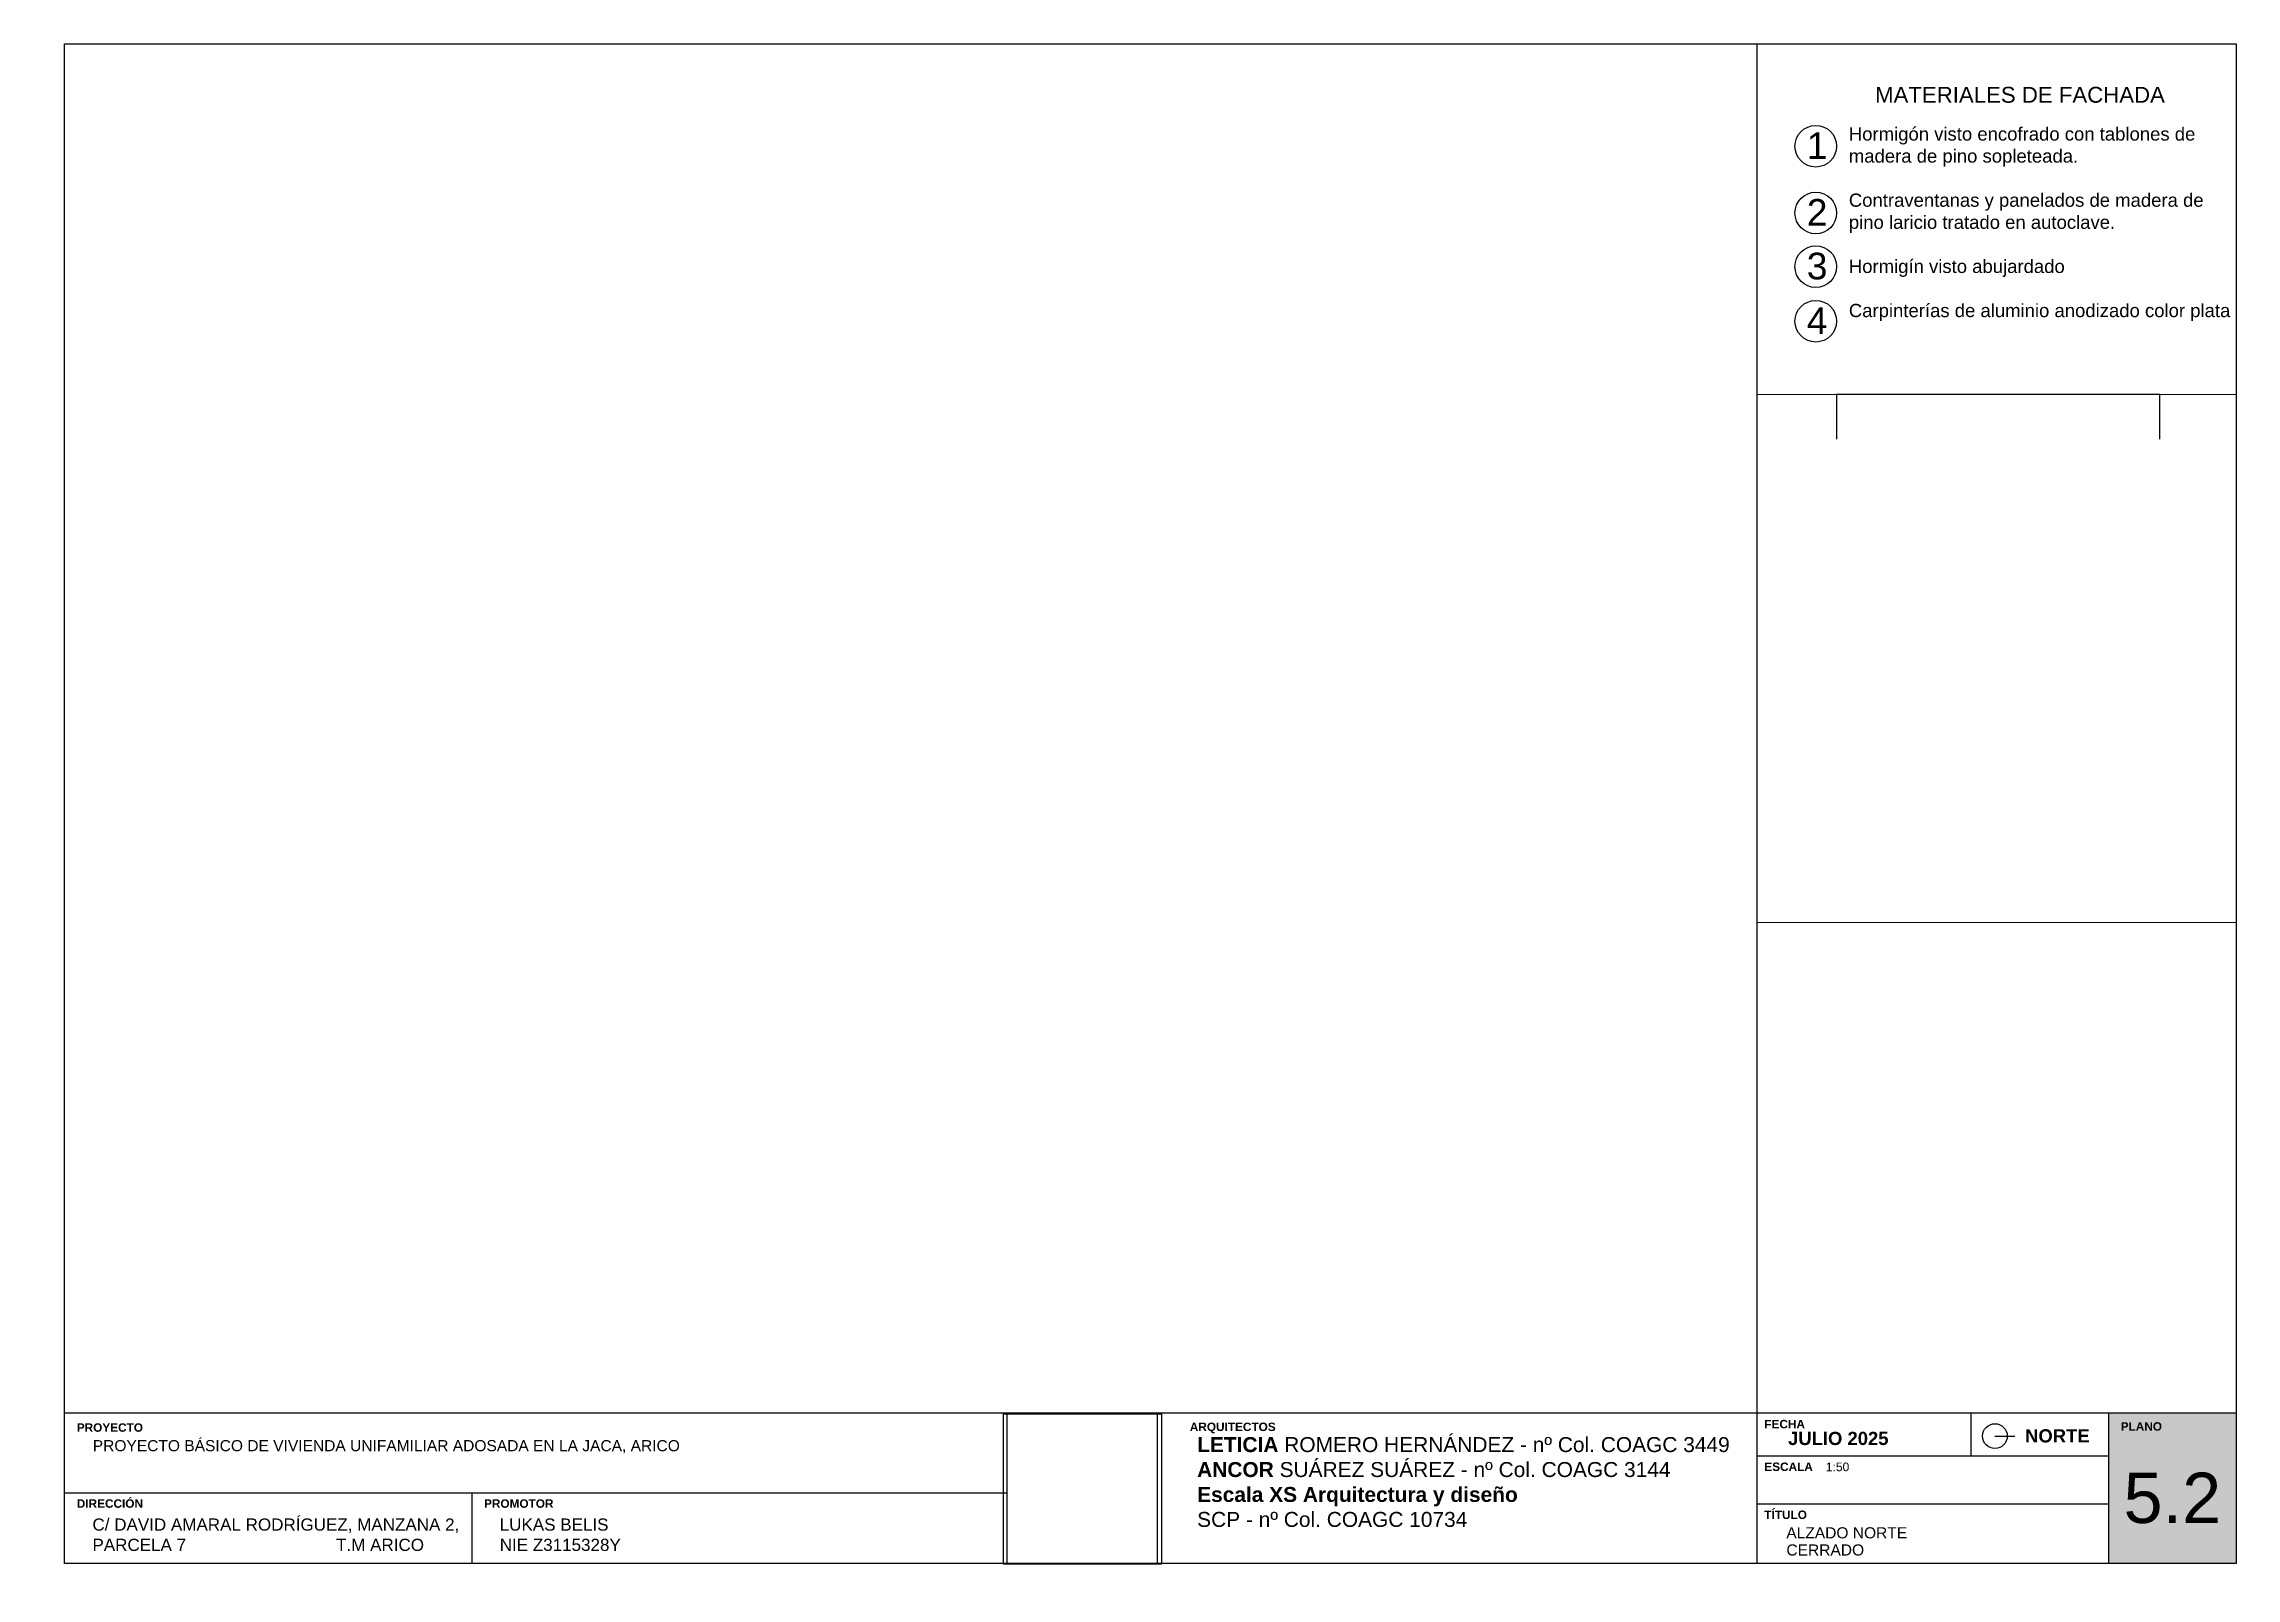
# Paper-space layout 'ALZ NORTE' of a CAD drawing. Header units: metres, sheet in millimetres. Extents: x 0 to 414, y 1 to 291.
import ezdxf
from ezdxf.enums import TextEntityAlignment as Align

# ---------------------------------------------------------------- set-up
doc = ezdxf.new("R2010")
doc.units = ezdxf.units.M
doc.header["$XCLIPFRAME"] = 2
doc.linetypes.add('CONTINUA', pattern=[0])
for name, color, linetype in [('01Proyectado', 5, 'Continuous'), ('01Texto 1', 220, 'Continuous'), ('01Visto', 4, 'Continuous'), ('04Presentacion', 7, 'Continuous'), ('04Ventana Presentación', 250, 'Continuous')]:
    doc.layers.add(name, color=color, linetype=linetype)
for name, color, linetype, true_color in [('04Ventanas presentación', 7, 'Continuous', 0xffffff), ('PDF2_Rellenos sólidos', 7, 'Continuous', 0xffffff), ('PDF_Rellenos sólidos', 7, 'Continuous', 0xffffff)]:
    doc.layers.add(name, color=color, linetype=linetype, true_color=true_color)
doc.styles.add('ARIAL', font='arial.ttf')
doc.styles.add('BankGothic', font='bgothl.ttf')
doc.styles.get("Standard").update_dxf_attribs({"font": 'arial.ttf'})
picture_1 = doc.add_image_def('image1.png', size_in_pixel=(401, 382))

# ---------------------------------------------------------------- blocks, each defined once
blk = doc.blocks.new('_caratula hostel')
at = {"layer": '04Presentacion', "ltscale": 0.1}
h = blk.add_hatch(color=252, dxfattribs=at)
h.dxf.hatch_style = 1
h.paths.add_polyline_path([(414.1749168296822, 32.601640524066), (390.0840465432291, 32.601640524066), (390.0840465432293, 4.212580727186718), (414.1749168296822, 4.212580727186718)])
for p, q in [((182.1665553406386, 4.212580727679719), (182.1665553406386, 32.60164052435364)), ((210.5556151117204, 4.212580727392008), (210.5556151117204, 32.60164052406594)), ((323.7607147602142, 4.212580727186718), (323.7607147602142, 32.60164052406597)), ((414.1749168296822, 27.15349867860901), (414.1749168296824, 27.15349867860906)), ((323.7607147602142, 15.46721632333608), (390.0840465432293, 15.46721632333608))]:
    blk.add_line(p, q, dxfattribs=at)
at = {"layer": '04Presentacion', "linetype": 'Continuous'}
blk.add_lwpolyline([(4.202156111771159, 4.212580727186718), (4.202156111771159, 291.1723210841374), (414.1749168296822, 291.1723210841374), (414.1749168296822, 4.212580727186718)], close=True, dxfattribs=at)
at = {"layer": '04Presentacion', "ltscale": 0.1}
for points in [[(414.1749168296822, 32.601640524066), (4.202156092971791, 32.60164052406587)], [(364.0722309973929, 32.60164052406599), (364.0722309973929, 24.53986588300006)], [(390.0840465432293, 32.601640524066), (390.0840465432293, 4.212580727186718)], [(323.7607147602142, 24.53986588300006), (390.0840465432291, 24.53986588300006)], [(4.202156111771159, 17.58935318729391), (182.1665553406386, 17.58935318729391)], [(81.09053294565432, 17.58935318729391), (81.09053294565432, 4.212580727186718)]]:
    blk.add_lwpolyline(points, dxfattribs=at)
at = {"layer": '04Presentacion', "attachment_point": 1, "style": 'BankGothic'}
for s, insert, char_height, width in [('{\\fArial|b1|i0|c0|p34;\\C8;PROYECTO}', (6.498056713914427, 30.69526151757721), 1.594487527470779, 92.2528338314138), ('{\\fArial|b1|i0|c0|p34;\\C8;ARQUITECTOS}', (216.6322591028146, 30.8279542040379), 1.594487527470779, 92.2528338314138), ('{\\fArial|b1|i0|c0|p34;\\C8;FECHA}', (325.0977942040066, 31.34927578360067), 1.594487527470779, 92.2528338314138), ('{\\fArial|b1|i0|c0|p34;JULIO 2025}', (329.5790971778827, 29.08832323191613), 2.491386761673093, 155.1989321101103), ('{\\fArial|b1|i0|c0|p34;NORTE}', (374.325707584106, 29.57366095026289), 2.491386761673093, 155.1989321101103), ('{\\fArial|b1|i0|c0|p34;\\C8;PLANO}', (392.3799471453726, 30.90591970770044), 1.594487527470779, 92.2528338314138), ('{\\fArial|b0|i0|c0|p34;PROYECTO BÁSICO DE VIVIENDA UNIFAMILIAR ADOSADA EN LA JACA, ARICO}', (9.516266306721352, 27.52649924525766), 2.1, 171.1158461030153), ('{\\fArial|b1|i0|c0|p34;LETICIA\\fArial|b0|i0|c0|p34; ROMERO HERNÁNDEZ - nº Col. COAGC 3449\\fArial|b1|i0|c0|p34;\\PANCOR\\fArial|b0|i0|c0|p34; SUÁREZ SUÁREZ - nº Col. COAGC 3144\\P\\fArial|b1|i0|c0|p34;Escala XS Arquitectura y diseño\\fArial|b0|i0|c0|p34; \\PSCP - nº Col. COAGC 10734}', (218.0161293021254, 28.0919758843009), 2.825079538880173, 102.7773827197645), ('{\\fArial|b1|i0|c0|p34;\\C8;ESCALA}', (325.0977942040067, 23.29308141823382), 1.594487527470779, 92.2528338314138), ('{\\fArial|b1|i0|c0|p34;\\C8;DIRECCIÓN}', (6.49805671391446, 16.34256872224), 1.594487527470779, 92.2528338314138), ('{\\fArial|b0|i0|c0|p34;C/ DAVID AMARAL RODRÍGUEZ, MANZANA 2, PARCELA 7^I^I^I^IT.M ARICO}', (9.454740801173294, 12.72818856944692), 2.299999999999999, 72.03325064714258), ('{\\fArial|b1|i0|c0|p34;\\C8;PROMOTOR}', (83.38643355931896, 16.34256872224), 1.594487527470779, 92.2528338314138), ('{\\fArial|b0|i0|c0|p34;LUKAS BELIS\\PNIE Z3115328Y}', (86.34311763505644, 12.72818856944684), 2.299999999999999, 72.03325064714258), ('{\\fArial|b1|i0|c0|p34;\\C8;TÍTULO}', (325.0977942040067, 14.22043185856983), 1.594487527470779, 92.2528338314138)]:
    blk.add_mtext(s, dxfattribs=dict(at, insert=insert, char_height=char_height, width=width))
at = {"layer": '04Presentacion', "color": 252, "true_color": 0x939598, "style": 'ARIAL'}
blk.add_attdef('ESCALA', (336.7008910053264, 21.65806785816321), '', height=1.631071039444062, dxfattribs=at)
at = {"layer": '04Presentacion', "style": 'ARIAL'}
blk.add_attdef('LAMINA', text='', height=9.5, dxfattribs=at).set_placement((402.1294816864557, 11.87564876727992), align=Align.CENTER)
for tag, p in [('PLANTA', (329.2484716826496, 8.968635962129621)), ('PLANO', (329.2669092576834, 5.732480974009376))]:
    blk.add_attdef(tag, p, '', height=2.1, dxfattribs=at)
at = {"layer": '04Presentacion', "color": 7, "true_color": 0xffffff}
image = blk.add_image(picture_1, insert=(181.4856726645263, 4.089110263256921), size_in_units=(29.801081095159347, 28.38905979638621), dxfattribs=at)
image.set_boundary_path([(-0.5, -0.5), (400.4999999999999, 381.5)])
image.dxf.clipping = 0
blk = doc.blocks.new('A$C49c37857')
at = {"layer": '01Visto', "color": 6, "true_color": 0xff00ff}
for centre in [(3.93275557503648, 37.26738207658866), (3.93275557503648, 24.65461593493467), (3.93275557503648, 14.52892442501263), (3.93275557503648, 4.2256612886232)]:
    blk.add_circle(centre, 3.932755575036452, dxfattribs=at)
at = {"layer": '01Proyectado', "attachment_point": 1}
for s, width, insert, char_height in [('{\\C4;MATERIALES DE FACHADA}', 79.61153009696864, (15.12279491235813, 48.47743955510316), 3), ('{\\C4;Hormigón visto encofrado con tablones de madera de pino sopleteada.\\P\\PContraventanas y panelados de madera de pino laricio tratado en autoclave.\\P\\PHormigín visto abujardado\\P\\PCarpinterías de aluminio anodizado color plata}', 69.49003233044641, (10.17441497194659, 40.83560709413371), 2.5)]:
    blk.add_mtext_dynamic_manual_height_columns(s, width=width, gutter_width=12.5, heights=[0], dxfattribs=dict(at, insert=insert, char_height=char_height))
at = {"layer": '01Visto', "color": 6, "true_color": 0xff00ff, "char_height": 5.035369259913608, "attachment_point": 1}
for s, insert in [('1', (2.226808765755492, 39.90505742097815)), ('2', (2.226808765755492, 27.29229127932416)), ('3', (2.226808765755492, 17.16659976940212)), ('4', (2.226808765755492, 6.863336633012693))]:
    blk.add_mtext_dynamic_manual_height_columns(s, width=0.1112593854289538, gutter_width=29.12649281712432, heights=[0], dxfattribs=dict(at, insert=insert))

psp = doc.layouts.new('ALZ NORTE')

# ---------------------------------------------------------------- hatches: boundary and pattern name
at = {"layer": 'PDF2_Rellenos sólidos', "transparency": 33554559}
h = psp.add_hatch(color=256, dxfattribs=at)
h.paths.add_polyline_path([(0.2777777777777778, 1.902777777777777), (16.20833333333333, 1.902777777777777)], flags=0)
h.paths.add_polyline_path([(16.20833333333333, 1.902777777777777), (16.20833333333333, 11.41666666666666)], flags=0)
h.paths.add_polyline_path([(16.20833333333333, 11.41666666666666), (0.2777777777777778, 11.41666666666666)], flags=0)
h.paths.add_polyline_path([(0.2777777777777778, 11.41666666666666), (0.2777777777777778, 1.902777777777777)], flags=0)
h = psp.add_hatch(color=256, dxfattribs=at)
h.paths.add_polyline_path([(0.2777777777777778, 1.458333333333333), (16.20833333333333, 1.458333333333333)], flags=0)
h.paths.add_polyline_path([(16.20833333333333, 1.458333333333333), (16.20833333333333, 1.73611111111111)], flags=0)
h.paths.add_polyline_path([(16.20833333333333, 1.73611111111111), (0.2777777777777778, 1.73611111111111)], flags=0)
h.paths.add_polyline_path([(0.2777777777777778, 1.73611111111111), (0.2777777777777778, 1.458333333333333)], flags=0)
at = {"layer": 'PDF_Rellenos sólidos', "linetype": 'CONTINUA', "transparency": 33554559}
h = psp.add_hatch(color=256, dxfattribs=at)
h.paths.add_polyline_path([(0.4305555555555556, 2.069444444444444), (11.18055555555555, 2.069444444444444)], flags=0)
h.paths.add_polyline_path([(11.18055555555555, 2.069444444444444), (11.18055555555555, 16.04166666666666)], flags=0)
h.paths.add_polyline_path([(11.18055555555555, 16.04166666666666), (0.4305555555555556, 16.04166666666666)], flags=0)
h.paths.add_polyline_path([(0.4305555555555556, 16.04166666666666), (0.4305555555555556, 2.069444444444444)], flags=0)
h = psp.add_hatch(color=256, dxfattribs=at)
h.paths.add_polyline_path([(0.4305555555555556, 1.583333333333333), (11.15277777777778, 1.583333333333333)], flags=0)
h.paths.add_polyline_path([(11.15277777777778, 1.583333333333333), (11.15277777777778, 1.86111111111111)], flags=0)
h.paths.add_polyline_path([(11.15277777777778, 1.86111111111111), (0.4305555555555556, 1.86111111111111)], flags=0)
h.paths.add_polyline_path([(0.4305555555555556, 1.86111111111111), (0.4305555555555556, 1.583333333333333)], flags=0)

# ---------------------------------------------------------------- linework, layer by layer
at = {"layer": '01Texto 1'}
psp.add_lwpolyline([(399.7805341121943, 216.5172423401189), (399.7901252675134, 224.989843110321), (338.7267976685458, 224.9898431103212), (338.7172065132266, 216.5172423401191)], dxfattribs=at)
at = {"layer": '04Presentacion'}
psp.add_lwpolyline([(323.7607147602142, 32.60164052406597), (323.7607147602142, 291.1723210841374)], dxfattribs=at)
at = {"layer": '04Ventana Presentación', "lineweight": 30, "ltscale": 0.2}
psp.add_lwpolyline([(368.6301629737958, 28.28453612640295), (372.3940941815728, 28.25793678677446)], dxfattribs=at)
at = {"layer": '04Ventana Presentación'}
psp.add_circle((368.6301629737958, 28.28453612640295), 2.334761433964002, dxfattribs=at).dxf.unprotected_set("ltscale", 0)

# ---------------------------------------------------------------- block references
at = {"layer": '01Proyectado'}
psp.add_blockref('A$C49c37857', (330.8800578873488, 234.5741426291643), dxfattribs=at)
at = {"layer": '04Presentacion'}
psp.add_blockref('_caratula hostel', (0, 0), dxfattribs=at).add_auto_attribs({'ESCALA': '1:50', 'LAMINA': '5.2', 'PLANTA': 'ALZADO NORTE', 'PLANO': 'CERRADO'})

# ---------------------------------------------------------------- viewports
at = {"layer": '04Presentacion', "color": 7, "true_color": 0xffffff}
psp.add_viewport(center=(368.9678157949483, 175.1327482626075), size=(90.41420206946805, 99.7141896954272), view_center_point=(46.58762317485116, 53.11294558391319), view_height=22.26648760464377, status=3, dxfattribs=at)
at = {"layer": '04Ventana Presentación', "color": 7, "true_color": 0xffffff}
psp.add_viewport(center=(163.981435426593, 161.8869808041017), size=(319.5585586672424, 258.5706805600714), view_center_point=(136.8787411689101, 50.52075236545687), view_height=16.66565870677674, dxfattribs=at)

doc.saveas('drawing.dxf')
